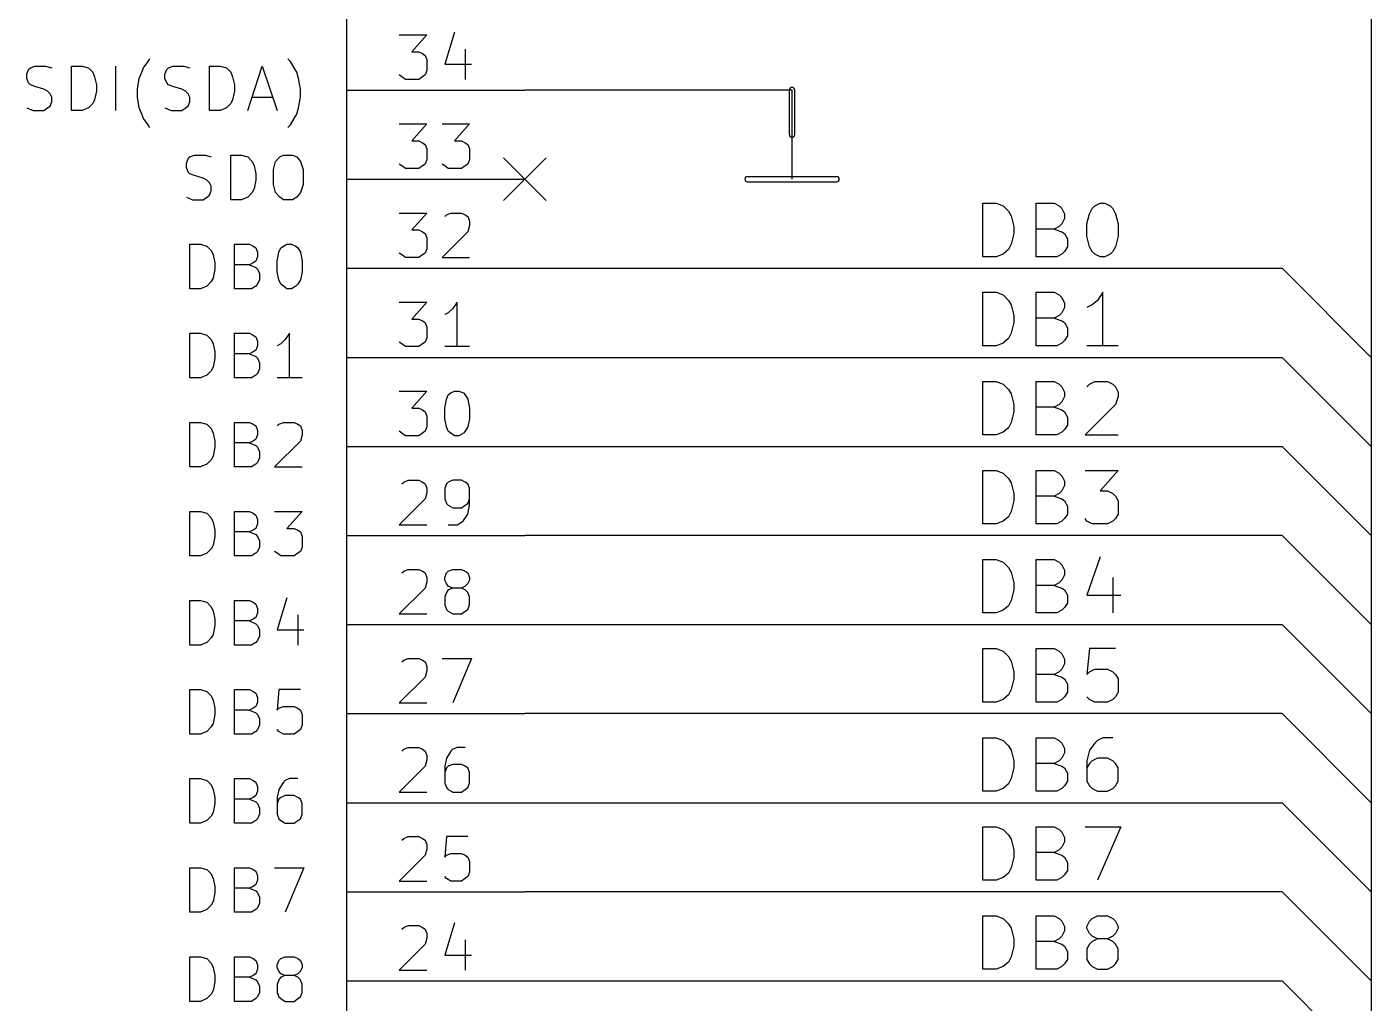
# Model space of a CAD drawing. Extents: x 12 to 829, y -582 to -12.
# Drawn here: x 93.75 to 132.08, y -87 to -59.16 of the extents above; entities that cross this region are included whole.
import ezdxf

# ---------------------------------------------------------------- set-up
doc = ezdxf.new("R2010")
doc.units = 0
doc.header["$MEASUREMENT"] = 0
doc.layers.add('BLACK', color=7, linetype='CONTINUOUS')

msp = doc.modelspace()

# ---------------------------------------------------------------- linework, layer by layer
at = {"layer": 'Black'}
for p, q in [((132.08, -33.02), (132.08, -106.68)), ((102.87, -111.76), (102.87, -45.72)), ((104.369, -59.3852), (105.156, -59.3852)), ((105.156, -59.3852), (104.724, -59.8678)), ((105.943, -59.309), (105.664, -60.2234)), ((106.248, -59.7916), (106.248, -60.6552)), ((97.0788, -60.325), (97.2058, -60.1472)), ((97.2058, -60.1472), (97.2566, -60.071)), ((101.27, -60.1472), (101.194, -60.071)), ((101.371, -60.325), (101.27, -60.1472)), ((104.724, -59.8678), (104.927, -59.8678)), ((104.927, -59.8678), (105.029, -59.9186)), ((105.029, -59.9186), (105.105, -59.9694)), ((105.105, -59.9694), (105.156, -60.0964)), ((105.156, -60.0964), (105.156, -60.4012)), ((93.7514, -60.5028), (93.8022, -60.3758)), ((93.7514, -60.6298), (93.7514, -60.5028)), ((93.8022, -60.3758), (93.853, -60.325)), ((93.853, -60.325), (93.98, -60.2742)), ((93.98, -60.2742), (94.2848, -60.2742)), ((94.2848, -60.2742), (94.4626, -60.325)), ((95.0214, -61.5442), (95.0214, -60.2742)), ((95.0214, -60.2742), (95.3262, -60.2742)), ((95.3262, -60.2742), (95.504, -60.325)), ((95.504, -60.325), (95.631, -60.452)), ((95.631, -60.452), (95.6818, -60.579)), ((96.2914, -61.5442), (96.2914, -60.2742)), ((96.9518, -60.6298), (97.028, -60.452)), ((97.028, -60.452), (97.0788, -60.325)), ((97.6884, -60.5028), (97.7392, -60.3758)), ((97.6884, -60.6298), (97.6884, -60.5028)), ((97.7392, -60.3758), (97.79, -60.325)), ((97.79, -60.325), (97.917, -60.2742)), ((97.917, -60.2742), (98.2218, -60.2742)), ((98.2218, -60.2742), (98.3996, -60.325)), ((98.9584, -61.5442), (98.9584, -60.2742)), ((98.9584, -60.2742), (99.2632, -60.2742)), ((99.2632, -60.2742), (99.441, -60.325)), ((99.441, -60.325), (99.568, -60.452)), ((99.568, -60.452), (99.6188, -60.579)), ((100.051, -61.5442), (100.457, -60.2742)), ((100.457, -60.2742), (100.889, -61.5442)), ((101.448, -60.452), (101.371, -60.325)), ((101.498, -60.6298), (101.448, -60.452)), ((104.445, -60.579), (104.369, -60.5282)), ((105.105, -60.5282), (105.029, -60.579)), ((105.156, -60.4012), (105.105, -60.5282)), ((105.664, -60.2234), (106.426, -60.2234)), ((93.8022, -60.7568), (93.7514, -60.6298)), ((93.853, -60.8076), (93.8022, -60.7568)), ((93.98, -60.8584), (93.853, -60.8076)), ((94.234, -60.9346), (93.98, -60.8584)), ((94.3356, -60.9854), (94.234, -60.9346)), ((95.6818, -60.579), (95.7326, -60.8076)), ((95.7326, -60.8076), (95.7326, -60.9854)), ((96.901, -60.9346), (96.9518, -60.6298)), ((96.901, -61.1632), (96.901, -60.9346)), ((97.7392, -60.7568), (97.6884, -60.6298)), ((97.79, -60.8076), (97.7392, -60.7568)), ((97.917, -60.8584), (97.79, -60.8076)), ((98.171, -60.9346), (97.917, -60.8584)), ((98.2726, -60.9854), (98.171, -60.9346)), ((99.6188, -60.579), (99.6696, -60.8076)), ((99.6696, -60.8076), (99.6696, -60.9854)), ((101.549, -60.9346), (101.498, -60.6298)), ((101.549, -61.1632), (101.549, -60.9346)), ((104.546, -60.6552), (104.445, -60.579)), ((104.927, -60.6552), (104.546, -60.6552)), ((105.029, -60.579), (104.927, -60.6552)), ((94.4118, -61.0616), (94.3356, -60.9854)), ((94.4626, -61.1632), (94.4118, -61.0616)), ((94.4118, -61.4172), (94.4626, -61.2902)), ((94.4626, -61.2902), (94.4626, -61.1632)), ((95.6818, -61.2394), (95.631, -61.341)), ((95.7326, -60.9854), (95.6818, -61.2394)), ((96.9518, -61.468), (96.901, -61.1632)), ((98.3488, -61.0616), (98.2726, -60.9854)), ((98.3996, -61.1632), (98.3488, -61.0616)), ((98.3488, -61.4172), (98.3996, -61.2902)), ((98.3996, -61.2902), (98.3996, -61.1632)), ((99.6188, -61.2394), (99.568, -61.341)), ((99.6696, -60.9854), (99.6188, -61.2394)), ((100.178, -61.1632), (100.762, -61.1632)), ((101.498, -61.468), (101.549, -61.1632)), ((102.87, -60.96), (107.95, -60.96)), ((115.57, -60.96), (107.95, -60.96)), ((115.494, -62.23), (115.494, -60.96)), ((115.57, -63.5), (115.57, -60.96)), ((115.646, -62.23), (115.646, -60.96)), ((93.7514, -61.468), (93.9292, -61.5442)), ((93.9292, -61.5442), (94.234, -61.5442)), ((94.234, -61.5442), (94.3356, -61.468)), ((94.3356, -61.468), (94.4118, -61.4172)), ((95.3262, -61.5442), (95.0214, -61.5442)), ((95.504, -61.468), (95.3262, -61.5442)), ((95.631, -61.341), (95.504, -61.468)), ((97.028, -61.6458), (96.9518, -61.468)), ((97.0788, -61.7728), (97.028, -61.6458)), ((97.6884, -61.468), (97.8662, -61.5442)), ((97.8662, -61.5442), (98.171, -61.5442)), ((98.171, -61.5442), (98.2726, -61.468)), ((98.2726, -61.468), (98.3488, -61.4172)), ((99.2632, -61.5442), (98.9584, -61.5442)), ((99.441, -61.468), (99.2632, -61.5442)), ((99.568, -61.341), (99.441, -61.468)), ((101.371, -61.7728), (101.448, -61.6458)), ((101.448, -61.6458), (101.498, -61.468)), ((97.2058, -61.9506), (97.0788, -61.7728)), ((97.2566, -62.0268), (97.2058, -61.9506)), ((101.194, -62.0268), (101.27, -61.9506)), ((101.27, -61.9506), (101.371, -61.7728)), ((104.369, -61.9252), (105.156, -61.9252)), ((105.156, -61.9252), (104.724, -62.4078)), ((105.588, -61.9252), (106.375, -61.9252)), ((106.375, -61.9252), (105.943, -62.4078)), ((104.724, -62.4078), (104.927, -62.4078)), ((104.927, -62.4078), (105.029, -62.4586)), ((105.029, -62.4586), (105.105, -62.5094)), ((105.943, -62.4078), (106.147, -62.4078)), ((106.147, -62.4078), (106.248, -62.4586)), ((106.248, -62.4586), (106.324, -62.5094)), ((98.3996, -62.865), (98.5266, -62.8142)), ((98.5266, -62.8142), (98.8314, -62.8142)), ((98.8314, -62.8142), (99.0092, -62.865)), ((99.568, -64.0842), (99.568, -62.8142)), ((99.568, -62.8142), (99.8728, -62.8142)), ((99.8728, -62.8142), (100.051, -62.865)), ((100.965, -62.865), (101.067, -62.8142)), ((101.067, -62.8142), (101.321, -62.8142)), ((101.321, -62.8142), (101.448, -62.865)), ((105.105, -62.5094), (105.156, -62.6364)), ((105.156, -62.6364), (105.156, -62.9412)), ((106.324, -62.5094), (106.375, -62.6364)), ((106.375, -62.6364), (106.375, -62.9412)), ((98.298, -63.0428), (98.3488, -62.9158)), ((98.298, -63.1698), (98.298, -63.0428)), ((98.3488, -63.2968), (98.298, -63.1698)), ((98.3488, -62.9158), (98.3996, -62.865)), ((100.051, -62.865), (100.178, -62.992)), ((100.178, -62.992), (100.228, -63.119)), ((100.228, -63.119), (100.279, -63.3476)), ((100.787, -63.2206), (100.838, -62.992)), ((100.787, -63.6524), (100.787, -63.2206)), ((100.838, -62.992), (100.965, -62.865)), ((101.448, -62.865), (101.549, -62.992)), ((101.549, -62.992), (101.625, -63.2206)), ((101.625, -63.2206), (101.625, -63.6524)), ((104.445, -63.119), (104.369, -63.0682)), ((104.546, -63.1952), (104.445, -63.119)), ((104.927, -63.1952), (104.546, -63.1952)), ((105.029, -63.119), (104.927, -63.1952)), ((105.105, -63.0682), (105.029, -63.119)), ((105.156, -62.9412), (105.105, -63.0682)), ((105.664, -63.119), (105.588, -63.0682)), ((105.766, -63.1952), (105.664, -63.119)), ((106.147, -63.1952), (105.766, -63.1952)), ((106.248, -63.119), (106.147, -63.1952)), ((106.324, -63.0682), (106.248, -63.119)), ((106.375, -62.9412), (106.324, -63.0682)), ((107.34, -62.8904), (108.56, -64.1096)), ((108.56, -62.8904), (107.34, -64.1096)), ((107.34, -62.8904), (108.56, -64.1096)), ((108.56, -62.8904), (107.34, -64.1096)), ((98.3996, -63.3476), (98.3488, -63.2968)), ((98.5266, -63.3984), (98.3996, -63.3476)), ((98.7806, -63.4746), (98.5266, -63.3984)), ((98.8822, -63.5254), (98.7806, -63.4746)), ((98.9584, -63.6016), (98.8822, -63.5254)), ((99.0092, -63.7032), (98.9584, -63.6016)), ((100.279, -63.5254), (100.228, -63.7794)), ((100.279, -63.3476), (100.279, -63.5254)), ((102.87, -63.5), (107.95, -63.5)), ((114.3, -63.4238), (116.84, -63.4238)), ((114.3, -63.5762), (116.84, -63.5762)), ((98.298, -64.008), (98.4758, -64.0842)), ((98.7806, -64.0842), (98.8822, -64.008)), ((98.8822, -64.008), (98.9584, -63.9572)), ((98.9584, -63.9572), (99.0092, -63.8302)), ((99.0092, -63.8302), (99.0092, -63.7032)), ((100.051, -64.008), (99.8728, -64.0842)), ((100.178, -63.881), (100.051, -64.008)), ((100.228, -63.7794), (100.178, -63.881)), ((100.838, -63.881), (100.787, -63.6524)), ((100.965, -64.008), (100.838, -63.881)), ((101.067, -64.0842), (100.965, -64.008)), ((101.448, -64.008), (101.321, -64.0842)), ((101.549, -63.881), (101.448, -64.008)), ((101.625, -63.6524), (101.549, -63.881)), ((98.4758, -64.0842), (98.7806, -64.0842)), ((99.8728, -64.0842), (99.568, -64.0842)), ((101.321, -64.0842), (101.067, -64.0842)), ((121.006, -65.7098), (121.006, -64.1858)), ((121.006, -64.1858), (121.387, -64.1858)), ((121.387, -64.1858), (121.59, -64.262)), ((121.59, -64.262), (121.742, -64.4144)), ((122.53, -65.7098), (122.53, -64.1858)), ((122.53, -64.1858), (123.038, -64.1858)), ((123.038, -64.1858), (123.19, -64.262)), ((123.19, -64.262), (123.266, -64.3382)), ((123.266, -64.3382), (123.342, -64.4906)), ((124.054, -64.4906), (124.13, -64.3382)), ((124.13, -64.3382), (124.206, -64.262)), ((124.206, -64.262), (124.358, -64.1858)), ((124.358, -64.1858), (124.485, -64.1858)), ((124.485, -64.1858), (124.638, -64.262)), ((124.638, -64.262), (124.714, -64.3382)), ((124.714, -64.3382), (124.79, -64.4906)), ((104.369, -64.4652), (105.156, -64.4652)), ((105.156, -64.4652), (104.724, -64.9478)), ((105.664, -64.5668), (105.715, -64.516)), ((105.715, -64.516), (105.842, -64.4652)), ((105.842, -64.4652), (106.147, -64.4652)), ((106.147, -64.4652), (106.248, -64.516)), ((106.248, -64.516), (106.324, -64.5668)), ((106.324, -64.5668), (106.375, -64.6938)), ((106.375, -64.6938), (106.375, -64.8208)), ((121.742, -64.4144), (121.818, -64.5414)), ((121.818, -64.5414), (121.895, -64.8462)), ((123.266, -64.77), (123.19, -64.8462)), ((123.342, -64.6176), (123.266, -64.77)), ((123.342, -64.4906), (123.342, -64.6176)), ((123.977, -64.77), (124.054, -64.4906)), ((123.977, -65.1256), (123.977, -64.77)), ((124.79, -64.4906), (124.866, -64.77)), ((124.866, -64.77), (124.866, -65.1256)), ((104.724, -64.9478), (104.927, -64.9478)), ((104.927, -64.9478), (105.029, -64.9986)), ((105.029, -64.9986), (105.105, -65.0494)), ((105.105, -65.0494), (105.156, -65.1764)), ((106.324, -64.9986), (105.588, -65.7352)), ((106.375, -64.8208), (106.324, -64.9986)), ((121.895, -65.0494), (121.818, -65.3542)), ((121.895, -64.8462), (121.895, -65.0494)), ((123.038, -64.9224), (122.53, -64.9224)), ((123.19, -64.8462), (123.038, -64.9224)), ((123.038, -64.9224), (123.266, -64.9986)), ((123.266, -64.9986), (123.342, -65.0494)), ((123.342, -65.0494), (123.419, -65.2018)), ((124.054, -65.4304), (123.977, -65.1256)), ((124.866, -65.1256), (124.79, -65.4304)), ((98.3996, -66.6242), (98.3996, -65.3542)), ((98.3996, -65.3542), (98.7044, -65.3542)), ((98.7044, -65.3542), (98.8822, -65.405)), ((98.8822, -65.405), (99.0092, -65.532)), ((99.0092, -65.532), (99.06, -65.659)), ((99.6696, -66.6242), (99.6696, -65.3542)), ((99.6696, -65.3542), (100.101, -65.3542)), ((100.101, -65.3542), (100.203, -65.405)), ((100.203, -65.405), (100.279, -65.4558)), ((100.279, -65.4558), (100.33, -65.5828)), ((100.94, -65.5828), (100.99, -65.4558)), ((100.99, -65.4558), (101.067, -65.405)), ((101.067, -65.405), (101.168, -65.3542)), ((101.168, -65.3542), (101.295, -65.3542)), ((101.295, -65.3542), (101.422, -65.405)), ((101.422, -65.405), (101.473, -65.4558)), ((101.473, -65.4558), (101.549, -65.5828)), ((105.156, -65.4812), (105.105, -65.6082)), ((105.156, -65.1764), (105.156, -65.4812)), ((121.742, -65.5066), (121.59, -65.6336)), ((121.818, -65.3542), (121.742, -65.5066)), ((123.419, -65.4304), (123.342, -65.5574)), ((123.419, -65.2018), (123.419, -65.4304)), ((124.13, -65.5574), (124.054, -65.4304)), ((124.79, -65.4304), (124.714, -65.5574)), ((99.06, -65.659), (99.1108, -65.8876)), ((99.1108, -65.8876), (99.1108, -66.0654)), ((100.203, -65.8876), (100.101, -65.9384)), ((100.279, -65.8368), (100.203, -65.8876)), ((100.33, -65.7098), (100.279, -65.8368)), ((100.33, -65.5828), (100.33, -65.7098)), ((100.889, -65.8368), (100.94, -65.5828)), ((100.889, -66.1416), (100.889, -65.8368)), ((101.549, -65.5828), (101.6, -65.8368)), ((101.6, -65.8368), (101.6, -66.1416)), ((104.445, -65.659), (104.369, -65.6082)), ((104.546, -65.7352), (104.445, -65.659)), ((104.927, -65.7352), (104.546, -65.7352)), ((105.029, -65.659), (104.927, -65.7352)), ((105.105, -65.6082), (105.029, -65.659)), ((105.588, -65.7352), (106.375, -65.7352)), ((121.387, -65.7098), (121.006, -65.7098)), ((121.59, -65.6336), (121.387, -65.7098)), ((123.114, -65.7098), (122.53, -65.7098)), ((123.266, -65.6336), (123.114, -65.7098)), ((123.342, -65.5574), (123.266, -65.6336)), ((124.206, -65.6336), (124.13, -65.5574)), ((124.358, -65.7098), (124.206, -65.6336)), ((124.485, -65.7098), (124.358, -65.7098)), ((124.638, -65.6336), (124.485, -65.7098)), ((124.714, -65.5574), (124.638, -65.6336)), ((99.1108, -66.0654), (99.06, -66.3194)), ((100.101, -65.9384), (99.6696, -65.9384)), ((100.101, -65.9384), (100.279, -66.0146)), ((100.279, -66.0146), (100.33, -66.0654)), ((100.33, -66.0654), (100.381, -66.1924)), ((100.381, -66.1924), (100.381, -66.3702)), ((100.94, -66.3702), (100.889, -66.1416)), ((101.6, -66.1416), (101.549, -66.3702)), ((102.87, -66.04), (107.95, -66.04)), ((107.95, -66.04), (129.54, -66.04)), ((129.54, -66.04), (132.08, -68.58)), ((129.54, -66.04), (132.08, -68.58)), ((98.7044, -66.6242), (98.3996, -66.6242)), ((98.8822, -66.548), (98.7044, -66.6242)), ((99.0092, -66.421), (98.8822, -66.548)), ((99.06, -66.3194), (99.0092, -66.421)), ((100.152, -66.6242), (99.6696, -66.6242)), ((100.279, -66.548), (100.152, -66.6242)), ((100.33, -66.4972), (100.279, -66.548)), ((100.381, -66.3702), (100.33, -66.4972)), ((100.99, -66.4972), (100.94, -66.3702)), ((101.067, -66.548), (100.99, -66.4972)), ((101.168, -66.6242), (101.067, -66.548)), ((101.295, -66.6242), (101.168, -66.6242)), ((101.422, -66.548), (101.295, -66.6242)), ((101.473, -66.4972), (101.422, -66.548)), ((101.549, -66.3702), (101.473, -66.4972)), ((104.369, -67.0052), (105.156, -67.0052)), ((105.156, -67.0052), (104.724, -67.4878)), ((106.02, -67.0052), (105.893, -67.183)), ((106.02, -68.2752), (106.02, -67.0052)), ((121.006, -68.2498), (121.006, -66.7258)), ((121.006, -66.7258), (121.387, -66.7258)), ((121.387, -66.7258), (121.59, -66.802)), ((121.59, -66.802), (121.742, -66.9544)), ((121.742, -66.9544), (121.818, -67.0814)), ((122.53, -68.2498), (122.53, -66.7258)), ((122.53, -66.7258), (123.038, -66.7258)), ((123.038, -66.7258), (123.19, -66.802)), ((123.19, -66.802), (123.266, -66.8782)), ((123.266, -66.8782), (123.342, -67.0306)), ((123.342, -67.0306), (123.342, -67.1576)), ((124.282, -66.9544), (124.13, -67.0814)), ((124.435, -66.7258), (124.282, -66.9544)), ((124.435, -68.2498), (124.435, -66.7258)), ((105.766, -67.31), (105.664, -67.3608)), ((105.893, -67.183), (105.766, -67.31)), ((121.818, -67.0814), (121.895, -67.3862)), ((121.895, -67.3862), (121.895, -67.5894)), ((123.19, -67.3862), (123.038, -67.4624)), ((123.266, -67.31), (123.19, -67.3862)), ((123.342, -67.1576), (123.266, -67.31)), ((124.13, -67.0814), (123.977, -67.1576)), ((104.724, -67.4878), (104.927, -67.4878)), ((104.927, -67.4878), (105.029, -67.5386)), ((105.029, -67.5386), (105.105, -67.5894)), ((105.105, -67.5894), (105.156, -67.7164)), ((105.156, -67.7164), (105.156, -68.0212)), ((121.895, -67.5894), (121.818, -67.8942)), ((123.038, -67.4624), (122.53, -67.4624)), ((123.038, -67.4624), (123.266, -67.5386)), ((123.266, -67.5386), (123.342, -67.5894)), ((123.342, -67.5894), (123.419, -67.7418)), ((123.419, -67.7418), (123.419, -67.9704)), ((98.3996, -69.1642), (98.3996, -67.8942)), ((98.3996, -67.8942), (98.7044, -67.8942)), ((98.7044, -67.8942), (98.8822, -67.945)), ((98.8822, -67.945), (99.0092, -68.072)), ((99.0092, -68.072), (99.06, -68.199)), ((99.06, -68.199), (99.1108, -68.4276)), ((99.6696, -69.1642), (99.6696, -67.8942)), ((99.6696, -67.8942), (100.101, -67.8942)), ((100.101, -67.8942), (100.203, -67.945)), ((100.203, -67.945), (100.279, -67.9958)), ((100.279, -67.9958), (100.33, -68.1228)), ((100.33, -68.1228), (100.33, -68.2498)), ((100.99, -68.199), (100.889, -68.2498)), ((101.117, -68.072), (100.99, -68.199)), ((101.244, -67.8942), (101.117, -68.072)), ((101.244, -69.1642), (101.244, -67.8942)), ((104.445, -68.199), (104.369, -68.1482)), ((104.546, -68.2752), (104.445, -68.199)), ((105.029, -68.199), (104.927, -68.2752)), ((105.105, -68.1482), (105.029, -68.199)), ((105.156, -68.0212), (105.105, -68.1482)), ((121.59, -68.1736), (121.387, -68.2498)), ((121.742, -68.0466), (121.59, -68.1736)), ((121.818, -67.8942), (121.742, -68.0466)), ((123.266, -68.1736), (123.114, -68.2498)), ((123.342, -68.0974), (123.266, -68.1736)), ((123.419, -67.9704), (123.342, -68.0974)), ((99.1108, -68.6054), (99.06, -68.8594)), ((99.1108, -68.4276), (99.1108, -68.6054)), ((100.101, -68.4784), (99.6696, -68.4784)), ((100.203, -68.4276), (100.101, -68.4784)), ((100.101, -68.4784), (100.279, -68.5546)), ((100.279, -68.3768), (100.203, -68.4276)), ((100.33, -68.2498), (100.279, -68.3768)), ((100.279, -68.5546), (100.33, -68.6054)), ((100.33, -68.6054), (100.381, -68.7324)), ((102.87, -68.58), (107.95, -68.58)), ((104.927, -68.2752), (104.546, -68.2752)), ((106.375, -68.2752), (105.664, -68.2752)), ((107.95, -68.58), (129.54, -68.58)), ((121.387, -68.2498), (121.006, -68.2498)), ((123.114, -68.2498), (122.53, -68.2498)), ((124.866, -68.2498), (123.977, -68.2498)), ((129.54, -68.58), (132.08, -71.12)), ((129.54, -68.58), (132.08, -71.12)), ((132.08, -68.58), (132.08, -104.14)), ((99.0092, -68.961), (98.8822, -69.088)), ((99.06, -68.8594), (99.0092, -68.961)), ((100.381, -68.9102), (100.33, -69.0372)), ((100.381, -68.7324), (100.381, -68.9102)), ((98.7044, -69.1642), (98.3996, -69.1642)), ((98.8822, -69.088), (98.7044, -69.1642)), ((100.152, -69.1642), (99.6696, -69.1642)), ((100.279, -69.088), (100.152, -69.1642)), ((100.33, -69.0372), (100.279, -69.088)), ((101.6, -69.1642), (100.889, -69.1642)), ((121.006, -70.7898), (121.006, -69.2658)), ((121.006, -69.2658), (121.387, -69.2658)), ((121.387, -69.2658), (121.59, -69.342)), ((121.59, -69.342), (121.742, -69.4944)), ((122.53, -70.7898), (122.53, -69.2658)), ((122.53, -69.2658), (123.038, -69.2658)), ((123.038, -69.2658), (123.19, -69.342)), ((123.19, -69.342), (123.266, -69.4182)), ((123.977, -69.4182), (124.054, -69.342)), ((124.054, -69.342), (124.206, -69.2658)), ((124.206, -69.2658), (124.562, -69.2658)), ((124.562, -69.2658), (124.714, -69.342)), ((124.714, -69.342), (124.79, -69.4182)), ((104.369, -69.5452), (105.156, -69.5452)), ((105.156, -69.5452), (104.724, -70.0278)), ((105.715, -69.7738), (105.766, -69.6468)), ((105.766, -69.6468), (105.842, -69.596)), ((105.842, -69.596), (105.943, -69.5452)), ((105.943, -69.5452), (106.07, -69.5452)), ((106.07, -69.5452), (106.197, -69.596)), ((106.197, -69.596), (106.248, -69.6468)), ((106.248, -69.6468), (106.324, -69.7738)), ((121.742, -69.4944), (121.818, -69.6214)), ((121.818, -69.6214), (121.895, -69.9262)), ((123.266, -69.4182), (123.342, -69.5706)), ((123.342, -69.6976), (123.266, -69.85)), ((123.342, -69.5706), (123.342, -69.6976)), ((124.79, -69.4182), (124.866, -69.5706)), ((124.866, -69.6976), (124.79, -69.9262)), ((124.866, -69.5706), (124.866, -69.6976)), ((104.724, -70.0278), (104.927, -70.0278)), ((104.927, -70.0278), (105.029, -70.0786)), ((105.029, -70.0786), (105.105, -70.1294)), ((105.105, -70.1294), (105.156, -70.2564)), ((105.664, -70.0278), (105.715, -69.7738)), ((105.664, -70.3326), (105.664, -70.0278)), ((106.324, -69.7738), (106.375, -70.0278)), ((106.375, -70.0278), (106.375, -70.3326)), ((121.895, -70.1294), (121.818, -70.4342)), ((121.895, -69.9262), (121.895, -70.1294)), ((123.038, -70.0024), (122.53, -70.0024)), ((123.19, -69.9262), (123.038, -70.0024)), ((123.038, -70.0024), (123.266, -70.0786)), ((123.266, -69.85), (123.19, -69.9262)), ((123.266, -70.0786), (123.342, -70.1294)), ((123.342, -70.1294), (123.419, -70.2818)), ((124.79, -69.9262), (123.927, -70.7898)), ((98.3996, -71.7042), (98.3996, -70.4342)), ((98.3996, -70.4342), (98.7044, -70.4342)), ((98.7044, -70.4342), (98.8822, -70.485)), ((98.8822, -70.485), (99.0092, -70.612)), ((99.6696, -71.7042), (99.6696, -70.4342)), ((99.6696, -70.4342), (100.101, -70.4342)), ((100.101, -70.4342), (100.203, -70.485)), ((100.203, -70.485), (100.279, -70.5358)), ((100.889, -70.5358), (100.94, -70.485)), ((100.94, -70.485), (101.067, -70.4342)), ((101.067, -70.4342), (101.371, -70.4342)), ((101.371, -70.4342), (101.473, -70.485)), ((101.473, -70.485), (101.549, -70.5358)), ((105.156, -70.2564), (105.156, -70.5612)), ((105.715, -70.5612), (105.664, -70.3326)), ((106.375, -70.3326), (106.324, -70.5612)), ((121.818, -70.4342), (121.742, -70.5866)), ((123.419, -70.5104), (123.342, -70.6374)), ((123.419, -70.2818), (123.419, -70.5104)), ((99.0092, -70.612), (99.06, -70.739)), ((99.06, -70.739), (99.1108, -70.9676)), ((100.279, -70.5358), (100.33, -70.6628)), ((100.33, -70.7898), (100.279, -70.9168)), ((100.33, -70.6628), (100.33, -70.7898)), ((101.549, -70.5358), (101.6, -70.6628)), ((101.6, -70.7898), (101.549, -70.9676)), ((101.6, -70.6628), (101.6, -70.7898)), ((104.445, -70.739), (104.369, -70.6882)), ((104.546, -70.8152), (104.445, -70.739)), ((104.927, -70.8152), (104.546, -70.8152)), ((105.029, -70.739), (104.927, -70.8152)), ((105.105, -70.6882), (105.029, -70.739)), ((105.156, -70.5612), (105.105, -70.6882)), ((105.766, -70.6882), (105.715, -70.5612)), ((105.842, -70.739), (105.766, -70.6882)), ((105.943, -70.8152), (105.842, -70.739)), ((106.07, -70.8152), (105.943, -70.8152)), ((106.197, -70.739), (106.07, -70.8152)), ((106.248, -70.6882), (106.197, -70.739)), ((106.324, -70.5612), (106.248, -70.6882)), ((121.387, -70.7898), (121.006, -70.7898)), ((121.59, -70.7136), (121.387, -70.7898)), ((121.742, -70.5866), (121.59, -70.7136)), ((123.114, -70.7898), (122.53, -70.7898)), ((123.266, -70.7136), (123.114, -70.7898)), ((123.342, -70.6374), (123.266, -70.7136)), ((123.927, -70.7898), (124.866, -70.7898)), ((99.1108, -71.1454), (99.06, -71.3994)), ((99.1108, -70.9676), (99.1108, -71.1454)), ((100.101, -71.0184), (99.6696, -71.0184)), ((100.203, -70.9676), (100.101, -71.0184)), ((100.101, -71.0184), (100.279, -71.0946)), ((100.279, -70.9168), (100.203, -70.9676)), ((100.279, -71.0946), (100.33, -71.1454)), ((100.33, -71.1454), (100.381, -71.2724)), ((100.381, -71.2724), (100.381, -71.4502)), ((101.549, -70.9676), (100.813, -71.7042)), ((102.87, -71.12), (107.95, -71.12)), ((107.95, -71.12), (129.54, -71.12)), ((129.54, -71.12), (132.08, -73.66)), ((129.54, -71.12), (132.08, -73.66)), ((98.8822, -71.628), (98.7044, -71.7042)), ((99.0092, -71.501), (98.8822, -71.628)), ((99.06, -71.3994), (99.0092, -71.501)), ((100.279, -71.628), (100.152, -71.7042)), ((100.33, -71.5772), (100.279, -71.628)), ((100.381, -71.4502), (100.33, -71.5772)), ((98.7044, -71.7042), (98.3996, -71.7042)), ((100.152, -71.7042), (99.6696, -71.7042)), ((100.813, -71.7042), (101.6, -71.7042)), ((121.006, -73.3298), (121.006, -71.8058)), ((121.006, -71.8058), (121.387, -71.8058)), ((121.387, -71.8058), (121.59, -71.882)), ((121.59, -71.882), (121.742, -72.0344)), ((121.742, -72.0344), (121.818, -72.1614)), ((122.53, -73.3298), (122.53, -71.8058)), ((122.53, -71.8058), (123.038, -71.8058)), ((123.038, -71.8058), (123.19, -71.882)), ((123.19, -71.882), (123.266, -71.9582)), ((123.266, -71.9582), (123.342, -72.1106)), ((123.927, -71.8058), (124.866, -71.8058)), ((124.866, -71.8058), (124.358, -72.39)), ((104.445, -72.1868), (104.496, -72.136)), ((104.496, -72.136), (104.623, -72.0852)), ((104.623, -72.0852), (104.927, -72.0852)), ((104.927, -72.0852), (105.029, -72.136)), ((105.029, -72.136), (105.105, -72.1868)), ((105.105, -72.1868), (105.156, -72.3138)), ((105.156, -72.4408), (105.105, -72.6186)), ((105.156, -72.3138), (105.156, -72.4408)), ((105.715, -72.1868), (105.664, -72.3138)), ((105.664, -72.3138), (105.664, -72.6186)), ((105.766, -72.136), (105.715, -72.1868)), ((105.893, -72.0852), (105.766, -72.136)), ((106.147, -72.0852), (105.893, -72.0852)), ((106.248, -72.136), (106.147, -72.0852)), ((106.324, -72.1868), (106.248, -72.136)), ((106.375, -72.3138), (106.324, -72.1868)), ((106.375, -72.7964), (106.375, -72.3138)), ((121.818, -72.1614), (121.895, -72.4662)), ((123.266, -72.39), (123.19, -72.4662)), ((123.342, -72.2376), (123.266, -72.39)), ((123.342, -72.1106), (123.342, -72.2376)), ((124.358, -72.39), (124.562, -72.39)), ((124.562, -72.39), (124.714, -72.4662)), ((105.105, -72.6186), (104.369, -73.3552)), ((105.664, -72.6186), (105.715, -72.7456)), ((105.715, -72.7456), (105.766, -72.7964)), ((105.766, -72.7964), (105.893, -72.8726)), ((106.147, -72.8726), (106.248, -72.7964)), ((106.248, -72.7964), (106.324, -72.7456)), ((106.324, -72.7456), (106.375, -72.6186)), ((106.324, -73.0504), (106.375, -72.7964)), ((121.895, -72.6694), (121.818, -72.9742)), ((121.895, -72.4662), (121.895, -72.6694)), ((123.038, -72.5424), (122.53, -72.5424)), ((123.19, -72.4662), (123.038, -72.5424)), ((123.038, -72.5424), (123.266, -72.6186)), ((123.266, -72.6186), (123.342, -72.6694)), ((123.342, -72.6694), (123.419, -72.8218)), ((123.419, -72.8218), (123.419, -73.0504)), ((124.714, -72.4662), (124.79, -72.5424)), ((124.79, -72.5424), (124.866, -72.6694)), ((124.866, -72.6694), (124.866, -73.0504)), ((98.3996, -74.2442), (98.3996, -72.9742)), ((98.3996, -72.9742), (98.7044, -72.9742)), ((98.7044, -72.9742), (98.8822, -73.025)), ((98.8822, -73.025), (99.0092, -73.152)), ((99.0092, -73.152), (99.06, -73.279)), ((99.6696, -74.2442), (99.6696, -72.9742)), ((99.6696, -72.9742), (100.101, -72.9742)), ((100.101, -72.9742), (100.203, -73.025)), ((100.203, -73.025), (100.279, -73.0758)), ((100.279, -73.0758), (100.33, -73.2028)), ((100.33, -73.2028), (100.33, -73.3298)), ((100.813, -72.9742), (101.6, -72.9742)), ((101.6, -72.9742), (101.168, -73.4568)), ((105.893, -72.8726), (106.147, -72.8726)), ((106.197, -73.2282), (106.324, -73.0504)), ((121.742, -73.1266), (121.59, -73.2536)), ((121.818, -72.9742), (121.742, -73.1266)), ((123.342, -73.1774), (123.266, -73.2536)), ((123.419, -73.0504), (123.342, -73.1774)), ((123.977, -73.2536), (123.927, -73.1774)), ((124.79, -73.1774), (124.714, -73.2536)), ((124.866, -73.0504), (124.79, -73.1774)), ((99.06, -73.279), (99.1108, -73.5076)), ((99.1108, -73.5076), (99.1108, -73.6854)), ((100.101, -73.5584), (99.6696, -73.5584)), ((100.203, -73.5076), (100.101, -73.5584)), ((100.101, -73.5584), (100.279, -73.6346)), ((100.279, -73.4568), (100.203, -73.5076)), ((100.33, -73.3298), (100.279, -73.4568)), ((101.168, -73.4568), (101.371, -73.4568)), ((101.371, -73.4568), (101.473, -73.5076)), ((101.473, -73.5076), (101.549, -73.5584)), ((101.549, -73.5584), (101.6, -73.6854)), ((104.369, -73.3552), (105.156, -73.3552)), ((105.766, -73.3552), (106.02, -73.3552)), ((106.02, -73.3552), (106.147, -73.279)), ((106.147, -73.279), (106.197, -73.2282)), ((121.387, -73.3298), (121.006, -73.3298)), ((121.59, -73.2536), (121.387, -73.3298)), ((123.114, -73.3298), (122.53, -73.3298)), ((123.266, -73.2536), (123.114, -73.3298)), ((124.13, -73.3298), (123.977, -73.2536)), ((124.562, -73.3298), (124.13, -73.3298)), ((124.714, -73.2536), (124.562, -73.3298)), ((99.06, -73.9394), (99.0092, -74.041)), ((99.1108, -73.6854), (99.06, -73.9394)), ((100.279, -73.6346), (100.33, -73.6854)), ((100.33, -73.6854), (100.381, -73.8124)), ((100.381, -73.8124), (100.381, -73.9902)), ((101.6, -73.6854), (101.6, -73.9902)), ((102.87, -73.66), (107.95, -73.66)), ((129.54, -73.66), (107.95, -73.66)), ((129.54, -73.66), (132.08, -76.2)), ((129.54, -73.66), (132.08, -76.2)), ((98.7044, -74.2442), (98.3996, -74.2442)), ((98.8822, -74.168), (98.7044, -74.2442)), ((99.0092, -74.041), (98.8822, -74.168)), ((100.152, -74.2442), (99.6696, -74.2442)), ((100.279, -74.168), (100.152, -74.2442)), ((100.33, -74.1172), (100.279, -74.168)), ((100.381, -73.9902), (100.33, -74.1172)), ((100.889, -74.168), (100.813, -74.1172)), ((100.99, -74.2442), (100.889, -74.168)), ((101.371, -74.2442), (100.99, -74.2442)), ((101.473, -74.168), (101.371, -74.2442)), ((101.549, -74.1172), (101.473, -74.168)), ((101.6, -73.9902), (101.549, -74.1172)), ((121.006, -75.8698), (121.006, -74.3458)), ((121.006, -74.3458), (121.387, -74.3458)), ((121.387, -74.3458), (121.59, -74.422)), ((122.53, -75.8698), (122.53, -74.3458)), ((122.53, -74.3458), (123.038, -74.3458)), ((123.038, -74.3458), (123.19, -74.422)), ((124.358, -74.2696), (123.977, -75.3618)), ((104.445, -74.7268), (104.496, -74.676)), ((104.496, -74.676), (104.623, -74.6252)), ((104.623, -74.6252), (104.927, -74.6252)), ((104.927, -74.6252), (105.029, -74.676)), ((105.029, -74.676), (105.105, -74.7268)), ((105.105, -74.7268), (105.156, -74.8538)), ((105.664, -74.8538), (105.715, -74.7268)), ((105.715, -74.7268), (105.766, -74.676)), ((105.766, -74.676), (105.893, -74.6252)), ((105.893, -74.6252), (106.147, -74.6252)), ((106.147, -74.6252), (106.248, -74.676)), ((106.248, -74.676), (106.324, -74.7268)), ((106.324, -74.7268), (106.375, -74.8538)), ((121.59, -74.422), (121.742, -74.5744)), ((121.742, -74.5744), (121.818, -74.7014)), ((121.818, -74.7014), (121.895, -75.0062)), ((123.19, -74.422), (123.266, -74.4982)), ((123.266, -74.4982), (123.342, -74.6506)), ((123.342, -74.6506), (123.342, -74.7776)), ((105.156, -74.9808), (105.105, -75.1586)), ((105.156, -74.8538), (105.156, -74.9808)), ((105.664, -74.93), (105.664, -74.8538)), ((105.715, -75.0316), (105.664, -74.93)), ((105.766, -75.1078), (105.715, -75.0316)), ((105.893, -75.1586), (105.766, -75.1078)), ((106.248, -75.1078), (106.147, -75.1586)), ((106.324, -75.0316), (106.248, -75.1078)), ((106.375, -74.93), (106.324, -75.0316)), ((106.375, -74.8538), (106.375, -74.93)), ((121.895, -75.0062), (121.895, -75.2094)), ((123.038, -75.0824), (122.53, -75.0824)), ((123.19, -75.0062), (123.038, -75.0824)), ((123.038, -75.0824), (123.266, -75.1586)), ((123.266, -74.93), (123.19, -75.0062)), ((123.342, -74.7776), (123.266, -74.93)), ((124.714, -74.8538), (124.714, -75.8698)), ((101.168, -75.438), (100.889, -76.3524)), ((105.105, -75.1586), (104.369, -75.8952)), ((105.715, -75.2856), (105.664, -75.4126)), ((105.664, -75.4126), (105.664, -75.6412)), ((105.766, -75.2094), (105.715, -75.2856)), ((105.893, -75.1586), (105.766, -75.2094)), ((106.147, -75.1586), (105.893, -75.1586)), ((106.248, -75.2094), (106.147, -75.1586)), ((106.324, -75.2856), (106.248, -75.2094)), ((106.375, -75.4126), (106.324, -75.2856)), ((106.375, -75.6412), (106.375, -75.4126)), ((121.895, -75.2094), (121.818, -75.5142)), ((123.266, -75.1586), (123.342, -75.2094)), ((123.342, -75.2094), (123.419, -75.3618)), ((123.419, -75.3618), (123.419, -75.5904)), ((123.977, -75.3618), (124.943, -75.3618)), ((98.3996, -76.7842), (98.3996, -75.5142)), ((98.3996, -75.5142), (98.7044, -75.5142)), ((98.7044, -75.5142), (98.8822, -75.565)), ((98.8822, -75.565), (99.0092, -75.692)), ((99.0092, -75.692), (99.06, -75.819)), ((99.06, -75.819), (99.1108, -76.0476)), ((99.6696, -76.7842), (99.6696, -75.5142)), ((99.6696, -75.5142), (100.101, -75.5142)), ((100.101, -75.5142), (100.203, -75.565)), ((100.203, -75.565), (100.279, -75.6158)), ((100.279, -75.6158), (100.33, -75.7428)), ((100.33, -75.8698), (100.279, -75.9968)), ((100.33, -75.7428), (100.33, -75.8698)), ((105.664, -75.6412), (105.715, -75.7682)), ((105.715, -75.7682), (105.766, -75.819)), ((105.766, -75.819), (105.893, -75.8952)), ((106.147, -75.8952), (106.248, -75.819)), ((106.248, -75.819), (106.324, -75.7682)), ((106.324, -75.7682), (106.375, -75.6412)), ((121.387, -75.8698), (121.006, -75.8698)), ((121.59, -75.7936), (121.387, -75.8698)), ((121.742, -75.6666), (121.59, -75.7936)), ((121.818, -75.5142), (121.742, -75.6666)), ((123.114, -75.8698), (122.53, -75.8698)), ((123.266, -75.7936), (123.114, -75.8698)), ((123.342, -75.7174), (123.266, -75.7936)), ((123.419, -75.5904), (123.342, -75.7174)), ((99.1108, -76.2254), (99.06, -76.4794)), ((99.1108, -76.0476), (99.1108, -76.2254)), ((100.101, -76.0984), (99.6696, -76.0984)), ((100.203, -76.0476), (100.101, -76.0984)), ((100.101, -76.0984), (100.279, -76.1746)), ((100.279, -75.9968), (100.203, -76.0476)), ((100.279, -76.1746), (100.33, -76.2254)), ((100.33, -76.2254), (100.381, -76.3524)), ((101.473, -75.9206), (101.473, -76.7842)), ((102.87, -76.2), (107.95, -76.2)), ((104.369, -75.8952), (105.156, -75.8952)), ((105.893, -75.8952), (106.147, -75.8952)), ((107.95, -76.2), (129.54, -76.2)), ((129.54, -76.2), (132.08, -78.74)), ((129.54, -76.2), (132.08, -78.74)), ((99.0092, -76.581), (98.8822, -76.708)), ((99.06, -76.4794), (99.0092, -76.581)), ((100.33, -76.6572), (100.279, -76.708)), ((100.381, -76.5302), (100.33, -76.6572)), ((100.381, -76.3524), (100.381, -76.5302)), ((100.889, -76.3524), (101.651, -76.3524)), ((98.7044, -76.7842), (98.3996, -76.7842)), ((98.8822, -76.708), (98.7044, -76.7842)), ((100.152, -76.7842), (99.6696, -76.7842)), ((100.279, -76.708), (100.152, -76.7842)), ((121.006, -78.4098), (121.006, -76.8858)), ((121.006, -76.8858), (121.387, -76.8858)), ((121.387, -76.8858), (121.59, -76.962)), ((121.59, -76.962), (121.742, -77.1144)), ((122.53, -78.4098), (122.53, -76.8858)), ((122.53, -76.8858), (123.038, -76.8858)), ((123.038, -76.8858), (123.19, -76.962)), ((123.19, -76.962), (123.266, -77.0382)), ((123.266, -77.0382), (123.342, -77.1906)), ((124.054, -76.8858), (123.977, -77.6224)), ((124.79, -76.8858), (124.054, -76.8858)), ((104.445, -77.2668), (104.496, -77.216)), ((104.496, -77.216), (104.623, -77.1652)), ((104.623, -77.1652), (104.927, -77.1652)), ((104.927, -77.1652), (105.029, -77.216)), ((105.029, -77.216), (105.105, -77.2668)), ((105.105, -77.2668), (105.156, -77.3938)), ((105.156, -77.3938), (105.156, -77.5208)), ((105.588, -77.1652), (106.426, -77.1652)), ((106.426, -77.1652), (105.893, -78.4352)), ((121.742, -77.1144), (121.818, -77.2414)), ((121.818, -77.2414), (121.895, -77.5462)), ((123.342, -77.3176), (123.266, -77.47)), ((123.342, -77.1906), (123.342, -77.3176)), ((105.105, -77.6986), (104.369, -78.4352)), ((105.156, -77.5208), (105.105, -77.6986)), ((121.895, -77.7494), (121.818, -78.0542)), ((121.895, -77.5462), (121.895, -77.7494)), ((123.038, -77.6224), (122.53, -77.6224)), ((123.19, -77.5462), (123.038, -77.6224)), ((123.038, -77.6224), (123.266, -77.6986)), ((123.266, -77.47), (123.19, -77.5462)), ((123.266, -77.6986), (123.342, -77.7494)), ((123.342, -77.7494), (123.419, -77.9018)), ((123.977, -77.6224), (124.054, -77.5462)), ((124.054, -77.5462), (124.206, -77.47)), ((124.206, -77.47), (124.562, -77.47)), ((124.562, -77.47), (124.714, -77.5462)), ((124.714, -77.5462), (124.79, -77.6224)), ((124.79, -77.6224), (124.866, -77.7494)), ((124.866, -77.7494), (124.866, -78.1304)), ((98.3996, -79.3242), (98.3996, -78.0542)), ((98.3996, -78.0542), (98.7044, -78.0542)), ((98.7044, -78.0542), (98.8822, -78.105)), ((98.8822, -78.105), (99.0092, -78.232)), ((99.6696, -79.3242), (99.6696, -78.0542)), ((99.6696, -78.0542), (100.101, -78.0542)), ((100.101, -78.0542), (100.203, -78.105)), ((100.203, -78.105), (100.279, -78.1558)), ((100.279, -78.1558), (100.33, -78.2828)), ((100.94, -78.0542), (100.889, -78.6384)), ((101.549, -78.0542), (100.94, -78.0542)), ((121.818, -78.0542), (121.742, -78.2066)), ((123.419, -78.1304), (123.342, -78.2574)), ((123.419, -77.9018), (123.419, -78.1304)), ((124.866, -78.1304), (124.79, -78.2574)), ((99.0092, -78.232), (99.06, -78.359)), ((99.06, -78.359), (99.1108, -78.5876)), ((100.279, -78.5368), (100.203, -78.5876)), ((100.33, -78.4098), (100.279, -78.5368)), ((100.33, -78.2828), (100.33, -78.4098)), ((100.94, -78.5876), (101.067, -78.5368)), ((101.067, -78.5368), (101.371, -78.5368)), ((101.371, -78.5368), (101.473, -78.5876)), ((104.369, -78.4352), (105.156, -78.4352)), ((121.387, -78.4098), (121.006, -78.4098)), ((121.59, -78.3336), (121.387, -78.4098)), ((121.742, -78.2066), (121.59, -78.3336)), ((123.114, -78.4098), (122.53, -78.4098)), ((123.266, -78.3336), (123.114, -78.4098)), ((123.342, -78.2574), (123.266, -78.3336)), ((124.054, -78.3336), (123.977, -78.2574)), ((124.206, -78.4098), (124.054, -78.3336)), ((124.562, -78.4098), (124.206, -78.4098)), ((124.714, -78.3336), (124.562, -78.4098)), ((124.79, -78.2574), (124.714, -78.3336)), ((99.1108, -78.7654), (99.06, -79.0194)), ((99.1108, -78.5876), (99.1108, -78.7654)), ((100.101, -78.6384), (99.6696, -78.6384)), ((100.203, -78.5876), (100.101, -78.6384)), ((100.101, -78.6384), (100.279, -78.7146)), ((100.279, -78.7146), (100.33, -78.7654)), ((100.33, -78.7654), (100.381, -78.8924)), ((100.381, -78.8924), (100.381, -79.0702)), ((100.889, -78.6384), (100.94, -78.5876)), ((101.473, -78.5876), (101.549, -78.6384)), ((101.549, -78.6384), (101.6, -78.7654)), ((101.6, -78.7654), (101.6, -79.0702)), ((102.87, -78.74), (107.95, -78.74)), ((129.54, -78.74), (107.95, -78.74)), ((129.54, -78.74), (132.08, -81.28)), ((129.54, -78.74), (132.08, -81.28)), ((98.7044, -79.3242), (98.3996, -79.3242)), ((98.8822, -79.248), (98.7044, -79.3242)), ((99.0092, -79.121), (98.8822, -79.248)), ((99.06, -79.0194), (99.0092, -79.121)), ((100.152, -79.3242), (99.6696, -79.3242)), ((100.279, -79.248), (100.152, -79.3242)), ((100.33, -79.1972), (100.279, -79.248)), ((100.381, -79.0702), (100.33, -79.1972)), ((100.94, -79.248), (100.889, -79.1972)), ((101.067, -79.3242), (100.94, -79.248)), ((101.371, -79.3242), (101.067, -79.3242)), ((101.473, -79.248), (101.371, -79.3242)), ((101.549, -79.1972), (101.473, -79.248)), ((101.6, -79.0702), (101.549, -79.1972)), ((104.496, -79.756), (104.623, -79.7052)), ((104.623, -79.7052), (104.927, -79.7052)), ((104.927, -79.7052), (105.029, -79.756)), ((106.02, -79.7052), (105.893, -79.756)), ((106.248, -79.7052), (106.02, -79.7052)), ((121.006, -80.9498), (121.006, -79.4258)), ((121.006, -79.4258), (121.387, -79.4258)), ((121.387, -79.4258), (121.59, -79.502)), ((121.59, -79.502), (121.742, -79.6544)), ((121.742, -79.6544), (121.818, -79.7814)), ((122.53, -80.9498), (122.53, -79.4258)), ((122.53, -79.4258), (123.038, -79.4258)), ((123.038, -79.4258), (123.19, -79.502)), ((123.19, -79.502), (123.266, -79.5782)), ((123.266, -79.5782), (123.342, -79.7306)), ((124.206, -79.5782), (124.054, -79.7814)), ((124.282, -79.502), (124.206, -79.5782)), ((124.435, -79.4258), (124.282, -79.502)), ((124.714, -79.4258), (124.435, -79.4258)), ((104.445, -79.8068), (104.496, -79.756)), ((105.029, -79.756), (105.105, -79.8068)), ((105.105, -79.8068), (105.156, -79.9338)), ((105.156, -80.0608), (105.105, -80.2386)), ((105.156, -79.9338), (105.156, -80.0608)), ((105.715, -80.01), (105.664, -80.2386)), ((105.842, -79.8068), (105.715, -80.01)), ((105.893, -79.756), (105.842, -79.8068)), ((121.818, -79.7814), (121.895, -80.0862)), ((121.895, -80.0862), (121.895, -80.2894)), ((123.19, -80.0862), (123.038, -80.1624)), ((123.266, -80.01), (123.19, -80.0862)), ((123.342, -79.8576), (123.266, -80.01)), ((123.342, -79.7306), (123.342, -79.8576)), ((124.054, -79.7814), (123.977, -80.0862)), ((123.977, -80.0862), (123.977, -80.6704)), ((124.13, -80.0862), (124.054, -80.1624)), ((124.282, -80.01), (124.13, -80.0862)), ((124.562, -80.01), (124.282, -80.01)), ((124.714, -80.0862), (124.562, -80.01)), ((124.79, -80.1624), (124.714, -80.0862)), ((105.105, -80.2386), (104.369, -80.9752)), ((105.664, -80.2386), (105.664, -80.7212)), ((105.715, -80.2894), (105.664, -80.4164)), ((105.766, -80.2386), (105.715, -80.2894)), ((105.893, -80.1878), (105.766, -80.2386)), ((106.147, -80.1878), (105.893, -80.1878)), ((106.248, -80.2386), (106.147, -80.1878)), ((106.324, -80.2894), (106.248, -80.2386)), ((106.375, -80.4164), (106.324, -80.2894)), ((106.375, -80.7212), (106.375, -80.4164)), ((121.895, -80.2894), (121.818, -80.5942)), ((123.038, -80.1624), (122.53, -80.1624)), ((123.038, -80.1624), (123.266, -80.2386)), ((123.266, -80.2386), (123.342, -80.2894)), ((123.342, -80.2894), (123.419, -80.4418)), ((123.419, -80.4418), (123.419, -80.6704)), ((124.054, -80.1624), (123.977, -80.2894)), ((124.866, -80.2894), (124.79, -80.1624)), ((124.866, -80.6704), (124.866, -80.2894)), ((98.3996, -81.8642), (98.3996, -80.5942)), ((98.3996, -80.5942), (98.7044, -80.5942)), ((98.7044, -80.5942), (98.8822, -80.645)), ((98.8822, -80.645), (99.0092, -80.772)), ((99.0092, -80.772), (99.06, -80.899)), ((99.6696, -81.8642), (99.6696, -80.5942)), ((99.6696, -80.5942), (100.101, -80.5942)), ((100.101, -80.5942), (100.203, -80.645)), ((100.203, -80.645), (100.279, -80.6958)), ((100.279, -80.6958), (100.33, -80.8228)), ((100.33, -80.8228), (100.33, -80.9498)), ((101.067, -80.6958), (100.94, -80.899)), ((101.117, -80.645), (101.067, -80.6958)), ((101.244, -80.5942), (101.117, -80.645)), ((101.473, -80.5942), (101.244, -80.5942)), ((105.664, -80.7212), (105.715, -80.8482)), ((105.715, -80.8482), (105.766, -80.899)), ((106.248, -80.899), (106.324, -80.8482)), ((106.324, -80.8482), (106.375, -80.7212)), ((121.742, -80.7466), (121.59, -80.8736)), ((121.818, -80.5942), (121.742, -80.7466)), ((123.342, -80.7974), (123.266, -80.8736)), ((123.419, -80.6704), (123.342, -80.7974)), ((123.977, -80.6704), (124.054, -80.7974)), ((124.054, -80.7974), (124.13, -80.8736)), ((124.714, -80.8736), (124.79, -80.7974)), ((124.79, -80.7974), (124.866, -80.6704)), ((99.06, -80.899), (99.1108, -81.1276)), ((99.1108, -81.1276), (99.1108, -81.3054)), ((100.101, -81.1784), (99.6696, -81.1784)), ((100.203, -81.1276), (100.101, -81.1784)), ((100.101, -81.1784), (100.279, -81.2546)), ((100.279, -81.0768), (100.203, -81.1276)), ((100.33, -80.9498), (100.279, -81.0768)), ((100.279, -81.2546), (100.33, -81.3054)), ((100.94, -80.899), (100.889, -81.1276)), ((100.889, -81.1276), (100.889, -81.6102)), ((100.94, -81.1784), (100.889, -81.3054)), ((100.99, -81.1276), (100.94, -81.1784)), ((101.117, -81.0768), (100.99, -81.1276)), ((101.371, -81.0768), (101.117, -81.0768)), ((101.473, -81.1276), (101.371, -81.0768)), ((101.549, -81.1784), (101.473, -81.1276)), ((101.6, -81.3054), (101.549, -81.1784)), ((104.369, -80.9752), (105.156, -80.9752)), ((105.766, -80.899), (105.893, -80.9752)), ((105.893, -80.9752), (106.147, -80.9752)), ((106.147, -80.9752), (106.248, -80.899)), ((121.387, -80.9498), (121.006, -80.9498)), ((121.59, -80.8736), (121.387, -80.9498)), ((123.114, -80.9498), (122.53, -80.9498)), ((123.266, -80.8736), (123.114, -80.9498)), ((124.13, -80.8736), (124.282, -80.9498)), ((124.282, -80.9498), (124.562, -80.9498)), ((124.562, -80.9498), (124.714, -80.8736)), ((99.06, -81.5594), (99.0092, -81.661)), ((99.1108, -81.3054), (99.06, -81.5594)), ((100.33, -81.3054), (100.381, -81.4324)), ((100.381, -81.6102), (100.33, -81.7372)), ((100.381, -81.4324), (100.381, -81.6102)), ((100.889, -81.6102), (100.94, -81.7372)), ((101.549, -81.7372), (101.6, -81.6102)), ((101.6, -81.6102), (101.6, -81.3054)), ((102.87, -81.28), (107.95, -81.28)), ((107.95, -81.28), (129.54, -81.28)), ((129.54, -81.28), (132.08, -83.82)), ((129.54, -81.28), (132.08, -83.82)), ((98.7044, -81.8642), (98.3996, -81.8642)), ((98.8822, -81.788), (98.7044, -81.8642)), ((99.0092, -81.661), (98.8822, -81.788)), ((100.152, -81.8642), (99.6696, -81.8642)), ((100.279, -81.788), (100.152, -81.8642)), ((100.33, -81.7372), (100.279, -81.788)), ((100.94, -81.7372), (100.99, -81.788)), ((100.99, -81.788), (101.117, -81.8642)), ((101.117, -81.8642), (101.371, -81.8642)), ((101.371, -81.8642), (101.473, -81.788)), ((101.473, -81.788), (101.549, -81.7372)), ((121.006, -83.4898), (121.006, -81.9658)), ((121.006, -81.9658), (121.387, -81.9658)), ((121.387, -81.9658), (121.59, -82.042)), ((122.53, -83.4898), (122.53, -81.9658)), ((122.53, -81.9658), (123.038, -81.9658)), ((123.038, -81.9658), (123.19, -82.042)), ((123.927, -81.9658), (124.943, -81.9658)), ((124.943, -81.9658), (124.282, -83.4898)), ((104.445, -82.3468), (104.496, -82.296)), ((104.496, -82.296), (104.623, -82.2452)), ((104.623, -82.2452), (104.927, -82.2452)), ((104.927, -82.2452), (105.029, -82.296)), ((105.029, -82.296), (105.105, -82.3468)), ((105.105, -82.3468), (105.156, -82.4738)), ((105.715, -82.2452), (105.664, -82.8294)), ((106.324, -82.2452), (105.715, -82.2452)), ((121.59, -82.042), (121.742, -82.1944)), ((121.742, -82.1944), (121.818, -82.3214)), ((121.818, -82.3214), (121.895, -82.6262)), ((123.19, -82.042), (123.266, -82.1182)), ((123.266, -82.1182), (123.342, -82.2706)), ((123.342, -82.3976), (123.266, -82.55)), ((123.342, -82.2706), (123.342, -82.3976)), ((105.105, -82.7786), (104.369, -83.5152)), ((105.156, -82.6008), (105.105, -82.7786)), ((105.156, -82.4738), (105.156, -82.6008)), ((105.664, -82.8294), (105.715, -82.7786)), ((105.715, -82.7786), (105.842, -82.7278)), ((105.842, -82.7278), (106.147, -82.7278)), ((106.147, -82.7278), (106.248, -82.7786)), ((106.248, -82.7786), (106.324, -82.8294)), ((121.895, -82.6262), (121.895, -82.8294)), ((123.038, -82.7024), (122.53, -82.7024)), ((123.19, -82.6262), (123.038, -82.7024)), ((123.038, -82.7024), (123.266, -82.7786)), ((123.266, -82.55), (123.19, -82.6262)), ((123.266, -82.7786), (123.342, -82.8294)), ((98.3996, -84.4042), (98.3996, -83.1342)), ((98.3996, -83.1342), (98.7044, -83.1342)), ((98.7044, -83.1342), (98.8822, -83.185)), ((99.6696, -84.4042), (99.6696, -83.1342)), ((99.6696, -83.1342), (100.101, -83.1342)), ((100.101, -83.1342), (100.203, -83.185)), ((100.813, -83.1342), (101.651, -83.1342)), ((101.651, -83.1342), (101.117, -84.4042)), ((106.324, -82.8294), (106.375, -82.9564)), ((106.375, -82.9564), (106.375, -83.2612)), ((121.818, -83.1342), (121.742, -83.2866)), ((121.895, -82.8294), (121.818, -83.1342)), ((123.342, -82.8294), (123.419, -82.9818)), ((123.419, -82.9818), (123.419, -83.2104)), ((98.8822, -83.185), (99.0092, -83.312)), ((99.0092, -83.312), (99.06, -83.439)), ((99.06, -83.439), (99.1108, -83.6676)), ((100.203, -83.185), (100.279, -83.2358)), ((100.279, -83.2358), (100.33, -83.3628)), ((100.33, -83.4898), (100.279, -83.6168)), ((100.33, -83.3628), (100.33, -83.4898)), ((104.369, -83.5152), (105.156, -83.5152)), ((105.715, -83.439), (105.664, -83.3882)), ((105.842, -83.5152), (105.715, -83.439)), ((106.147, -83.5152), (105.842, -83.5152)), ((106.248, -83.439), (106.147, -83.5152)), ((106.324, -83.3882), (106.248, -83.439)), ((106.375, -83.2612), (106.324, -83.3882)), ((121.387, -83.4898), (121.006, -83.4898)), ((121.59, -83.4136), (121.387, -83.4898)), ((121.742, -83.2866), (121.59, -83.4136)), ((123.114, -83.4898), (122.53, -83.4898)), ((123.266, -83.4136), (123.114, -83.4898)), ((123.342, -83.3374), (123.266, -83.4136)), ((123.419, -83.2104), (123.342, -83.3374)), ((99.1108, -83.8454), (99.06, -84.0994)), ((99.1108, -83.6676), (99.1108, -83.8454)), ((100.101, -83.7184), (99.6696, -83.7184)), ((100.203, -83.6676), (100.101, -83.7184)), ((100.101, -83.7184), (100.279, -83.7946)), ((100.279, -83.6168), (100.203, -83.6676)), ((100.279, -83.7946), (100.33, -83.8454)), ((100.33, -83.8454), (100.381, -83.9724)), ((102.87, -83.82), (107.95, -83.82)), ((129.54, -83.82), (107.95, -83.82)), ((129.54, -83.82), (132.08, -86.36)), ((129.54, -83.82), (132.08, -86.36)), ((99.0092, -84.201), (98.8822, -84.328)), ((99.06, -84.0994), (99.0092, -84.201)), ((100.33, -84.2772), (100.279, -84.328)), ((100.381, -84.1502), (100.33, -84.2772)), ((100.381, -83.9724), (100.381, -84.1502)), ((98.7044, -84.4042), (98.3996, -84.4042)), ((98.8822, -84.328), (98.7044, -84.4042)), ((100.152, -84.4042), (99.6696, -84.4042)), ((100.279, -84.328), (100.152, -84.4042)), ((121.006, -86.0298), (121.006, -84.5058)), ((121.006, -84.5058), (121.387, -84.5058)), ((121.387, -84.5058), (121.59, -84.582)), ((121.59, -84.582), (121.742, -84.7344)), ((122.53, -86.0298), (122.53, -84.5058)), ((122.53, -84.5058), (123.038, -84.5058)), ((123.038, -84.5058), (123.19, -84.582)), ((123.19, -84.582), (123.266, -84.6582)), ((123.266, -84.6582), (123.342, -84.8106)), ((123.977, -84.8106), (124.054, -84.6582)), ((124.054, -84.6582), (124.13, -84.582)), ((124.13, -84.582), (124.282, -84.5058)), ((124.282, -84.5058), (124.562, -84.5058)), ((124.562, -84.5058), (124.714, -84.582)), ((124.714, -84.582), (124.79, -84.6582)), ((124.79, -84.6582), (124.866, -84.8106)), ((104.445, -84.8868), (104.496, -84.836)), ((104.496, -84.836), (104.623, -84.7852)), ((104.623, -84.7852), (104.927, -84.7852)), ((104.927, -84.7852), (105.029, -84.836)), ((105.029, -84.836), (105.105, -84.8868)), ((105.105, -84.8868), (105.156, -85.0138)), ((105.156, -85.0138), (105.156, -85.1408)), ((105.943, -84.709), (105.664, -85.6234)), ((121.742, -84.7344), (121.818, -84.8614)), ((121.818, -84.8614), (121.895, -85.1662)), ((123.342, -84.9376), (123.266, -85.09)), ((123.342, -84.8106), (123.342, -84.9376)), ((123.977, -84.8614), (123.977, -84.8106)), ((124.054, -85.0138), (123.977, -84.8614)), ((124.13, -85.09), (124.054, -85.0138)), ((124.79, -85.0138), (124.714, -85.09)), ((124.866, -84.8614), (124.79, -85.0138)), ((124.866, -84.8106), (124.866, -84.8614)), ((105.105, -85.3186), (104.369, -86.0552)), ((105.156, -85.1408), (105.105, -85.3186)), ((106.248, -85.1916), (106.248, -86.0552)), ((121.895, -85.3694), (121.818, -85.6742)), ((121.895, -85.1662), (121.895, -85.3694)), ((123.038, -85.2424), (122.53, -85.2424)), ((123.19, -85.1662), (123.038, -85.2424)), ((123.038, -85.2424), (123.266, -85.3186)), ((123.266, -85.09), (123.19, -85.1662)), ((123.266, -85.3186), (123.342, -85.3694)), ((123.342, -85.3694), (123.419, -85.5218)), ((124.054, -85.3186), (123.977, -85.4456)), ((123.977, -85.4456), (123.977, -85.7504)), ((124.13, -85.2424), (124.054, -85.3186)), ((124.282, -85.1662), (124.13, -85.09)), ((124.282, -85.1662), (124.13, -85.2424)), ((124.562, -85.1662), (124.282, -85.1662)), ((124.714, -85.09), (124.562, -85.1662)), ((124.714, -85.2424), (124.562, -85.1662)), ((124.79, -85.3186), (124.714, -85.2424)), ((124.866, -85.4456), (124.79, -85.3186)), ((124.866, -85.7504), (124.866, -85.4456)), ((98.3996, -86.9442), (98.3996, -85.6742)), ((98.3996, -85.6742), (98.7044, -85.6742)), ((98.7044, -85.6742), (98.8822, -85.725)), ((98.8822, -85.725), (99.0092, -85.852)), ((99.0092, -85.852), (99.06, -85.979)), ((99.6696, -86.9442), (99.6696, -85.6742)), ((99.6696, -85.6742), (100.101, -85.6742)), ((100.101, -85.6742), (100.203, -85.725)), ((100.203, -85.725), (100.279, -85.7758)), ((100.279, -85.7758), (100.33, -85.9028)), ((100.889, -85.9028), (100.94, -85.7758)), ((100.94, -85.7758), (100.99, -85.725)), ((100.99, -85.725), (101.117, -85.6742)), ((101.117, -85.6742), (101.371, -85.6742)), ((101.371, -85.6742), (101.473, -85.725)), ((101.473, -85.725), (101.549, -85.7758)), ((101.549, -85.7758), (101.6, -85.9028)), ((105.664, -85.6234), (106.426, -85.6234)), ((121.742, -85.8266), (121.59, -85.9536)), ((121.818, -85.6742), (121.742, -85.8266)), ((123.419, -85.7504), (123.342, -85.8774)), ((123.419, -85.5218), (123.419, -85.7504)), ((123.977, -85.7504), (124.054, -85.8774)), ((124.79, -85.8774), (124.866, -85.7504)), ((99.06, -85.979), (99.1108, -86.2076)), ((99.1108, -86.2076), (99.1108, -86.3854)), ((100.203, -86.2076), (100.101, -86.2584)), ((100.279, -86.1568), (100.203, -86.2076)), ((100.33, -86.0298), (100.279, -86.1568)), ((100.33, -85.9028), (100.33, -86.0298)), ((100.889, -85.979), (100.889, -85.9028)), ((100.94, -86.0806), (100.889, -85.979)), ((100.99, -86.1568), (100.94, -86.0806)), ((101.117, -86.2076), (100.99, -86.1568)), ((101.117, -86.2076), (100.99, -86.2584)), ((101.371, -86.2076), (101.117, -86.2076)), ((101.473, -86.1568), (101.371, -86.2076)), ((101.473, -86.2584), (101.371, -86.2076)), ((101.549, -86.0806), (101.473, -86.1568)), ((101.6, -85.979), (101.549, -86.0806)), ((101.6, -85.9028), (101.6, -85.979)), ((104.369, -86.0552), (105.156, -86.0552)), ((121.387, -86.0298), (121.006, -86.0298)), ((121.59, -85.9536), (121.387, -86.0298)), ((123.114, -86.0298), (122.53, -86.0298)), ((123.266, -85.9536), (123.114, -86.0298)), ((123.342, -85.8774), (123.266, -85.9536)), ((124.054, -85.8774), (124.13, -85.9536)), ((124.13, -85.9536), (124.282, -86.0298)), ((124.282, -86.0298), (124.562, -86.0298)), ((124.562, -86.0298), (124.714, -85.9536)), ((124.714, -85.9536), (124.79, -85.8774)), ((99.1108, -86.3854), (99.06, -86.6394)), ((100.101, -86.2584), (99.6696, -86.2584)), ((100.101, -86.2584), (100.279, -86.3346)), ((100.279, -86.3346), (100.33, -86.3854)), ((100.33, -86.3854), (100.381, -86.5124)), ((100.381, -86.5124), (100.381, -86.6902)), ((100.94, -86.3346), (100.889, -86.4616)), ((100.889, -86.4616), (100.889, -86.6902)), ((100.99, -86.2584), (100.94, -86.3346)), ((101.549, -86.3346), (101.473, -86.2584)), ((101.6, -86.4616), (101.549, -86.3346)), ((101.6, -86.6902), (101.6, -86.4616)), ((102.87, -86.36), (107.95, -86.36)), ((107.95, -86.36), (129.54, -86.36)), ((129.54, -86.36), (132.08, -88.9)), ((129.54, -86.36), (132.08, -88.9)), ((98.7044, -86.9442), (98.3996, -86.9442)), ((98.8822, -86.868), (98.7044, -86.9442)), ((99.0092, -86.741), (98.8822, -86.868)), ((99.06, -86.6394), (99.0092, -86.741)), ((100.152, -86.9442), (99.6696, -86.9442)), ((100.279, -86.868), (100.152, -86.9442)), ((100.33, -86.8172), (100.279, -86.868)), ((100.381, -86.6902), (100.33, -86.8172)), ((100.889, -86.6902), (100.94, -86.8172)), ((100.94, -86.8172), (100.99, -86.868)), ((100.99, -86.868), (101.117, -86.9442)), ((101.117, -86.9442), (101.371, -86.9442)), ((101.371, -86.9442), (101.473, -86.868)), ((101.473, -86.868), (101.549, -86.8172)), ((101.549, -86.8172), (101.6, -86.6902))]:
    msp.add_line(p, q, dxfattribs=at)
for centre, start, end in [((115.57, -60.96), 360, 540), ((115.57, -62.23), 180, 360), ((114.3, -63.5), 90, 270), ((116.84, -63.5), 270, 450)]:
    msp.add_arc(centre, 0.0762, start, end, dxfattribs=at)

doc.saveas('drawing.dxf')
